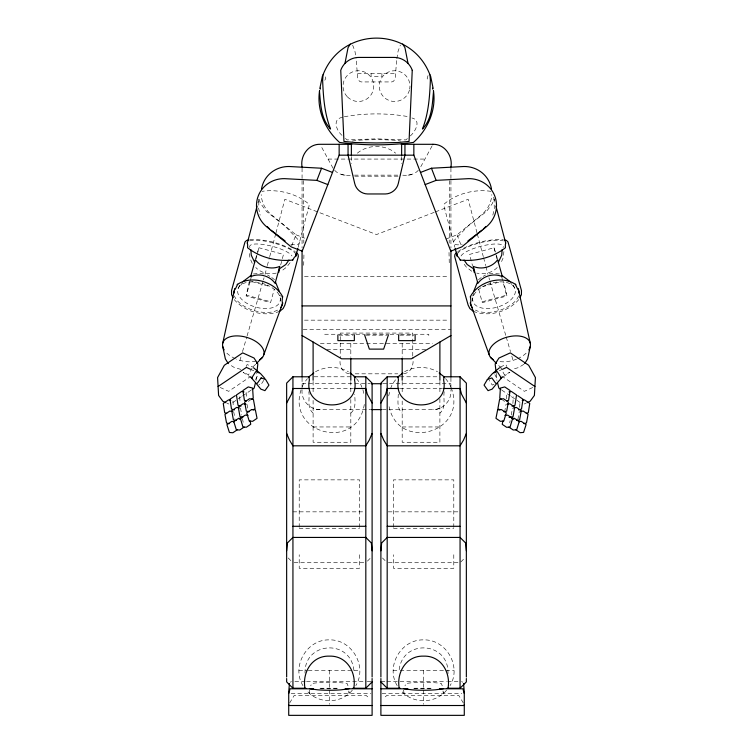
<?xml version="1.0" encoding="UTF-8"?>
<svg xmlns="http://www.w3.org/2000/svg" width="753" height="753" viewBox="0 0 753 753"><rect width="100%" height="100%" fill="white"/><g stroke="black" fill="none" stroke-linecap="round" stroke-linejoin="round"><path stroke-width="0.56" stroke-dasharray="3.77 2.82" d="M348.724 690.972L349.044 693.287L349.354 690.021M442.971 690.972L443.301 693.287L443.602 690.021M449.014 252.415L449.315 265.31M473.778 293.294L473.731 295.534L470.474 296.418M519.664 407.373L520.05 401.01M512.887 403.514L513.311 396.803M398.281 394.139C398.083 400.634 396.596 408.305 402.187 413.152M447.941 673.86C449.607 641.603 402.337 638.215 399.09 670.396M506.43 398.874L506.844 392.511M256.076 380.51L256.839 373.253M396.586 60.598L395.221 78.641L393.565 81.173A4.706 4.443 55 0 1 391.616 81.936L361.384 81.936A4.706 4.443 -55 0 1 359.435 81.173L357.779 78.641L356 57.746M503.917 251.568L502.938 258.458L500.717 263.381M280.172 300.984L280.53 298.16M302.951 685.654C291.082 666.461 306.819 639.203 329.372 639.881C351.924 639.203 367.662 666.461 355.802 685.654M364.301 404.455C356.64 452.769 284.305 433.389 301.831 387.72M388.699 395.937L390.082 389.696M397.198 685.654C385.338 666.461 401.076 639.203 423.628 639.881C446.181 639.203 461.918 666.461 450.049 685.654M396.859 58.696L398.092 51.166L400.37 45.076M444.176 391.682C443.028 398.892 446.416 407.608 439.893 413.152M504.632 411.947L505.969 404.408M511.249 415.016L512.501 408.107M517.876 419.374L519.297 411.731M509.715 422.819L510.129 420.692M492.839 215.16L494.297 208.703L494.053 198.943L492.33 203.592L486.598 211.395L467.839 226.239L455.716 238.795A25.018 6.476 -21 0 0 458.05 244.866L462.163 244.236M249.347 281.556L246.08 295.967L270.562 302.621L274.233 289.416M257.95 202.755L259.418 197.164M250.052 281.631L246.476 295.185L270.958 301.84M250.354 280.511L251.248 277.123M256.011 259.051L256.905 255.662M257.206 254.533L258.994 247.765L283.476 254.42L280.493 265.705M265.037 274.327L267.042 266.741M267.334 265.621L269.414 257.752M269.706 256.622L275.645 234.136M275.946 233.016L284.85 199.281L376.5 234.55L434.425 212.261M298.169 247.229L309.088 205.87L308.871 204.072C296.578 193.465 277.998 188.909 262.035 191.347M239.896 360.583L241.205 356.103M242.513 351.623L246.758 337.071M247.078 335.96L263.079 281.114M263.409 279.994L264.068 277.753M255.493 259.041L256.679 255.013M348.008 685.87L347.095 683.479L343.142 682.962A25.753 3.972 0 0 0 315.601 682.962L311.657 683.479L310.744 685.87M442.256 685.87L441.343 683.479L437.399 682.962A25.753 3.972 0 0 0 409.858 682.962L405.905 683.479L404.992 685.87M257.573 252.076L258.994 247.765M428.071 75.545L427.167 78.246L428.212 80.289M291.656 245.92L295.938 234.785L270.779 214.191A28.294 27.324 21 0 1 261.187 194.603M449.39 180.626L449.381 192.975A2311.663 2303.945 0 0 1 449.174 243.068M303.685 265.31L303.986 252.415M302.235 386.722L303.468 383.748L307.393 378.637M390.496 388.708L392.548 383.748L396.464 378.637M239.802 285.133L237.76 289.463A21.988 12.34 16.3 0 0 254.373 306.716A21.988 12.34 16.3 0 0 279.372 302.988A21.988 12.34 16.3 0 0 267.117 285.086M324.788 80.289L325.833 78.246L324.929 75.545M289.679 702.973L294.197 695.443L366.156 695.443A143.795 61.04 90 0 0 369.789 698.492M246.146 366.476L247.163 364.537L252.631 367.031M252.133 368.001L248.594 374.778L243.115 372.283L249.629 376.688M255.54 379.587L258.166 374.552M432.006 146.035L419.967 168.239M240.904 285.105L243.304 281.311M263.719 380.378L260.745 385.037L258.928 384.35M350.813 413.152C356.404 408.305 354.917 400.634 354.719 394.139M352.338 690.162C341.297 704.206 317.455 704.206 306.415 690.162M446.585 690.162C435.545 704.206 411.703 704.206 400.662 690.162M290.065 262.703L286.639 267.089L281.255 271.259M518.808 299.59C508.068 311.902 488.697 317.408 473.336 311.318M410.291 135.935C415.167 131.926 421.793 120.245 411.929 117.948M497.234 267.513C492.029 272.897 483.944 274.93 476.743 273.085M255.728 364.226L251.549 368.132M367.389 561.145L370.532 557.973M460.855 561.936L464.78 557.973M418.339 170.3C414.291 174.865 407.778 175.722 402.027 175.138M357.355 153.198C367.803 144.247 385.197 144.247 395.645 153.198M290.338 682.256L291.392 681.446M446.105 239.002L457.062 234.785L482.221 214.191A28.294 27.324 -21 0 0 491.813 194.603M407.42 138.59L405.792 139.917L376.5 138.844L347.208 139.917L344.761 137.931M478.447 279.73L481.242 277.537M523.815 364.33L518.695 367.53L512.125 369.394M457.88 251.521C471.209 243.163 487.455 239.012 503.155 239.595M503.371 376.688L509.885 372.283L504.406 374.778L500.867 368.001M251.286 376.039L228.639 391.325L220.205 387.475M232.799 402.535L241.525 396.643M242.494 395.993L251.21 390.101M248.377 401.434L250.316 400.116M483.125 276.323L485.544 275.024M382.383 409.604L432.937 409.604C443.31 409.867 452.035 399.975 450.934 389.743M500.369 367.031L505.837 364.537L506.854 366.476M499.211 370.768L501.329 369.808M532.795 387.475L524.361 391.325L501.714 376.039M524.107 404.05L526.093 403.137M315.507 371.709C325.644 366.08 338.285 366.08 348.413 371.709M404.587 371.709C414.715 366.08 427.356 366.08 437.493 371.709M342.662 117.308C331.471 118.767 336.713 131.455 342.709 135.935M435.507 211.847L468.15 199.281L477.054 233.016M494.072 384.35L492.255 385.037L489.281 380.378M279.664 311.318C264.303 317.408 244.932 311.902 234.192 299.59M344.328 116.724C365.29 112.959 387.71 112.959 408.672 116.724M495.427 252.076L494.006 247.765L469.524 254.42L472.507 265.705M482.353 286.724L501.272 281.575M478.767 289.416L482.042 301.84L506.524 295.185L502.948 281.631M276.257 273.085C269.056 274.93 260.971 272.897 255.766 267.513M403.749 373.733C411.646 372.904 414.216 363.727 412.757 357.026M489.168 273.894L493.723 273.443L499.653 273.97M253.347 273.97L259.277 273.443L263.832 273.894M249.845 239.595C265.545 239.012 281.791 243.163 295.12 251.521M357.506 73.455L395.494 73.455M328.026 159.071L424.974 159.071M334.661 170.3C339.274 175.562 346.898 175.647 353.298 175.138M354.456 175.138L400.869 175.138M354.738 176.193L398.262 176.193M304.476 276.586L448.524 276.586M304.476 320.157L448.524 320.157M303.243 329.645L450.934 329.645M354.767 334.257L324.214 334.257L324.214 335.537M355.934 334.257L365.337 334.257M366.513 334.257L388.84 334.257M390.016 334.257L399.41 334.257M400.587 334.257L428.786 334.257L428.786 335.537M339.048 335.16L353.166 335.16M365.789 335.16L387.211 335.16M399.834 335.16L413.952 335.16M320.383 343.566L432.617 343.566M326.811 349.42L350.813 349.42M402.187 349.42L426.189 349.42M355.209 373.817L397.791 373.817M314.095 376.782L352.884 376.782M400.116 376.782L438.905 376.782M302.066 383.719L370.052 383.719M382.948 383.719L450.934 383.719M310.565 388.492L352.884 388.492M400.116 388.492L442.435 388.492M302.066 389.743C300.965 399.975 309.69 409.867 320.063 409.604L370.617 409.604M313.107 426.96L350.813 426.96M402.187 426.96L439.893 426.96M292.936 511.842L364.772 511.842M388.228 511.842L460.064 511.842M299.214 528.399L359.539 528.399M393.461 528.399L453.786 528.399M294.112 562.726L364.64 562.726M388.36 562.726L458.888 562.726M298.866 670.396L307.073 670.396M308.25 670.396L352.846 670.396M354.023 670.396L359.887 670.396M393.113 670.396L398.977 670.396M400.154 670.396L444.75 670.396M445.927 670.396L454.134 670.396M294.894 681.446L305.389 681.446M306.556 681.446L366.062 681.446M367.229 681.446L371.897 681.446M381.103 681.446L385.771 681.446M386.938 681.446L446.444 681.446M447.611 681.446L458.106 681.446M319.969 688.242L338.784 688.242M414.216 688.242L433.031 688.242M320.524 688.797L339.283 688.797M413.717 688.797L432.476 688.797M291.176 693.287L370.928 693.287M382.072 693.287L461.824 693.287M240.875 369.394L234.305 367.53L229.185 364.33M349.251 373.733C342.351 373.017 338.972 365.421 340.243 359.172M490.965 191.347C475.002 188.909 456.422 193.465 444.129 204.072L443.912 205.87L454.831 247.229M251.728 281.575L270.647 286.724M282.526 296.418L279.269 295.534L279.222 293.294M295.938 234.785L304.701 238.164M290.837 244.236L294.95 244.866A25.018 6.476 21 0 0 297.284 238.795L285.161 226.239L266.402 211.395L260.67 203.592L258.947 198.943L258.703 208.703L260.161 215.16M251.671 369.808L253.789 370.768M226.907 403.137L228.893 404.05M461.608 681.446L462.662 682.256M267.456 275.024L269.875 276.323M501.79 390.101L510.506 395.993M511.475 396.643L520.201 402.535M502.684 400.116L504.623 401.434M471.745 271.259L466.361 267.089L462.935 262.703M271.758 277.537L274.553 279.73M501.451 368.132L497.272 364.226M382.468 557.973L385.611 561.145M288.22 557.973L292.145 561.936M445.607 378.637L449.532 383.748L450.765 386.722M356.536 378.637L360.452 383.748L362.504 388.708M313.107 413.152C306.584 407.608 309.972 398.892 308.824 391.682M509.696 281.311L512.096 285.105M333.033 168.239L320.994 146.035M494.834 374.552L497.46 379.587M463.321 702.973L458.803 695.443L386.844 695.443A143.795 61.04 -90 0 1 383.211 698.492M482.042 301.84L482.438 302.621L506.92 295.967L503.653 281.556M513.198 285.133L515.24 289.463A21.988 12.34 -16.3 0 1 498.627 306.716A21.988 12.34 -16.3 0 1 473.628 302.988A21.988 12.34 -16.3 0 1 485.883 285.086M252.283 263.381L250.062 258.458L249.083 251.568M451.169 387.72C468.695 433.389 396.36 452.769 388.699 404.455M362.918 389.696L364.301 395.937M352.63 45.076L354.908 51.166L355.727 55.844M303.61 180.626L303.619 192.975A2311.663 2303.945 0 0 0 303.826 243.068M457.062 234.785L461.344 245.92M496.321 255.013L497.507 259.041M488.932 277.753L489.591 279.994M489.921 281.114L505.922 335.96M506.242 337.071L510.487 351.623M511.795 356.103L513.104 360.583M353.91 670.396C350.663 638.215 303.393 641.603 305.059 673.86M493.582 197.164L495.05 202.755M494.006 247.765L495.794 254.533M496.095 255.662L496.989 259.051M501.752 277.123L502.646 280.511M477.355 234.136L483.294 256.622M483.586 257.752L485.666 265.621M485.958 266.741L487.963 274.327M242.447 418.574L243.285 422.819M233.703 411.759L234.927 418.329M240.499 408.107L241.751 415.016M247.022 404.38L248.368 411.9M403.646 690.021L403.956 693.287L404.276 690.972M309.398 690.021L309.699 693.287L310.029 690.972M472.47 298.16L472.828 300.984M496.161 373.253L496.924 380.51M246.156 392.511L246.56 398.855M239.689 396.803L240.038 402.394M232.95 401.01L233.336 407.392M453.786 527.42L453.786 479.859L393.461 479.859L393.461 527.42M453.786 554.735L453.786 568.317L393.461 568.317L393.461 554.735M450.934 168.164L450.934 179.882M450.934 180.682L450.934 247.982M450.934 377.846L450.934 388.887M439.893 381.404L439.893 393.085M439.893 398.874L439.893 442.265L402.187 442.265L402.187 399.476M423.628 670.396L423.628 704.309M412.757 355.953L412.757 333.071L340.243 333.071L340.243 358.099M402.187 343.566L402.187 357.43M402.187 381.423L402.187 393.847M401.631 156.577L401.631 163.495M381.912 73.455L381.912 76.317L371.088 76.317L371.088 73.455M359.539 527.42L359.539 479.859L299.214 479.859L299.214 527.42M359.539 554.735L359.539 568.317L299.214 568.317L299.214 554.735M351.369 156.577L351.369 163.495M350.813 343.566L350.813 357.43M350.813 381.423L350.813 393.847M350.813 399.476L350.813 442.265L313.107 442.265L313.107 398.874M329.372 670.396L329.372 704.309M313.107 381.404L313.107 393.085M302.066 168.164L302.066 179.882M302.066 180.682L302.066 247.982M302.066 377.846L302.066 388.887M249.685 240.913A25.131 6.466 14.8 0 1 275.061 243.398A25.131 6.466 14.8 0 1 295.694 253.968M277.575 310.095A24.943 13.215 16.2 0 1 252.895 310.198A24.943 13.215 16.2 0 1 234.428 295.91M255.992 361.082A21.357 11.982 16.3 0 1 236.404 359.134M235.397 358.701A21.357 11.982 16.3 0 1 226.851 353.166M238.08 288.437A21.988 12.34 16.3 0 1 266.082 284.643M249.958 247.624A21.988 5.657 14.8 0 1 267.466 245.196A21.988 5.657 14.8 0 1 291.995 256.011M320.063 409.604A17.997 17.997 0 0 1 313.173 408.239M439.827 408.239A17.997 17.997 0 0 1 432.937 409.604M345.175 175.138A14.326 13.281 0 0 1 341.288 174.461M411.712 174.461A14.326 13.281 0 0 1 407.825 175.138M457.306 253.968A25.131 6.466 -14.8 0 1 477.939 243.398A25.131 6.466 -14.8 0 1 503.315 240.913M518.572 295.91A24.943 13.215 -16.2 0 1 500.105 310.198A24.943 13.215 -16.2 0 1 475.425 310.095M526.149 353.166A21.357 11.982 -16.3 0 1 517.603 358.701M516.596 359.134A21.357 11.982 -16.3 0 1 497.008 361.082M486.918 284.643A21.988 12.34 -16.3 0 1 514.92 288.437M461.005 256.011A21.988 5.657 -14.8 0 1 485.534 245.196A21.988 5.657 -14.8 0 1 503.042 247.624M409.453 90.096A15.371 15.371 0 0 1 383.983 97.212A15.371 15.371 0 0 1 389.988 71.46A15.371 15.371 0 0 1 409.679 89.118M352.197 141.084A25.169 1.864 0 0 1 376.5 139.71A25.169 1.864 0 0 1 400.803 141.084M347.528 96.986A15.371 15.371 0 0 0 373.234 90.096A15.371 15.371 0 0 0 354.409 71.271A15.371 15.371 0 0 0 347.528 96.986"/><path stroke-width="1.13" d="M502.119 249.667L501.743 255.163L498.335 262.317L502.383 276.709C494.09 272.774 483.087 275.777 477.901 283.344L473.213 266.364C481.581 270.063 492.396 267.183 497.695 259.691L498.335 262.317M320.373 88.91L320.279 88.11L320.016 88.892M444.101 376.782L443.611 379.917C450.586 413.228 391.494 413.228 398.469 379.917L397.97 376.782M289.434 683.479L288.719 691.941L288.719 715.35L372.104 715.35L372.104 678.538M257.065 371.173L257.827 363.915L254.034 358.033L242.692 352.865L224.338 365.261L217.579 377.582L218.605 395.447L222.926 401.321L225.909 402.686M286.648 550.82L287.42 542.951L292.936 537.435L365.817 537.435L371.323 542.951L372.104 550.82M380.896 550.82L381.677 542.951L387.183 537.435L460.064 537.435L465.58 542.951L466.352 550.82M344.949 63.44L348.055 47.674L350.305 44.041M282.526 296.418L282.14 300.927A24.943 13.215 16.2 0 1 280.671 307.629M319.611 90.511C316.514 109.787 325.108 129.648 339.594 142.439C363.972 145.621 389.028 145.621 413.406 142.439C427.892 129.648 436.486 109.787 433.389 90.511M320.006 87.687L322.406 76.1M473.835 291.063L477.477 282.074M502.882 420.993L502.232 424.334L506.609 427.29L510.035 427.092L512.633 418.47L507.776 415.185L504.924 415.355M530.272 346.474L527.637 358.899L524.719 363.624M433.54 91.198C432.288 104.225 432.137 118.936 422.461 128.998C428.532 113.581 429.737 96.535 430.368 80.147L429.935 74.773C411.157 25.903 341.843 25.903 323.065 74.773L322.632 80.147C323.263 96.535 324.468 113.581 330.539 128.998C320.863 118.936 320.712 104.225 319.46 91.198M222.719 343.255L234.729 288.634M254.665 262.317L255.305 259.691C260.604 267.183 271.419 270.063 279.787 266.364L275.099 283.344C269.913 275.777 258.91 272.774 250.617 276.709L254.665 262.317L251.257 255.163L250.881 249.667M255.512 382.693L254.119 388.143L252.18 389.452M247.323 242.993L257.065 206.106M278.704 272.482L279.598 269.094M295.816 256.171L297.877 248.349M308.899 376.782L309.389 379.917C302.414 413.228 361.506 413.228 354.531 379.917L355.03 376.782M519.231 421.586L516.671 429.784L513.245 430.019L508.868 427.073M388.341 335.16L383.644 349.119L369.356 349.119L364.659 335.16M372.104 433.455L369.309 440.044L365.817 445.814L292.936 445.814L289.444 440.044L286.648 433.455M466.352 433.455L463.556 440.044L460.064 445.814L387.183 445.814L383.691 440.044L380.896 433.455M263.926 354.456L282.799 302.904M339.151 144.303L339.151 155.174L302.217 251.144L291.27 246.928L266.101 226.333A28.294 27.324 21 0 1 258.251 195.94A28.294 27.324 21 0 1 284.455 178.649L316.881 180.372L321.559 168.23L332.506 172.446M237.656 284.22L235.698 288.305A24.943 13.215 16.2 0 0 233.919 293.162M251.022 275.466L243.304 281.311M470.22 297.03C477.713 281.707 501.733 274.6 515.833 284.634M288.832 693.287L290.056 688.797L313.493 688.797M519.994 297.717L521.415 294.592L521.481 290.639L508.011 241.967L506.43 240.48L504.246 239.896M292.748 260.039L294.489 257.112A25.131 6.466 14.8 0 0 295.694 253.968M432.702 144.736L432.937 144.303C444.609 143.974 452.967 155.956 450.934 166.987M288.794 704.883L288.954 705.514L372.104 705.514M288.945 260.011L285.792 264.548L279.147 268.981M286.648 403.024L291.477 394.139L292.936 388.492L309.389 388.492M380.896 403.024L385.724 394.139L387.183 388.492L398.939 388.492M456.958 252.151L454.916 254.486L454.671 256.462L461.382 281.406L468.15 305.134L469.891 308.589L473.336 311.318M488.095 378.514L492.688 373.347L497.244 371.624L501.404 378.157L496.811 383.324M256.481 363.454L262.524 357.289M309.389 376.782L292.936 376.782L286.648 383.117L286.648 676.994M380.896 383.117L387.183 376.782L398.939 376.782M352.884 688.242L365.817 688.242L372.104 681.907M447.141 688.242L460.064 688.242L466.352 681.907L466.352 678.538M483.407 228.912L485.854 226.521M481.854 230.267L467.858 240.979M237.167 284.634C251.267 274.6 275.287 281.707 282.78 297.03M493.78 372.547L499.54 367.718M279.664 311.318L283.109 308.589L284.85 305.134L291.618 281.406L298.329 256.462L298.084 254.486L296.042 252.151M308.702 376.933L313.813 373.017M397.772 376.933L402.883 373.017M218.088 386.515L246.4 367.398L250.617 369.328M235.331 395.636L229.985 399.241L231.5 409.095L234.475 409.886M251.286 399.466L253.234 398.149L252.603 388.077L248.245 386.92L242.899 390.525L244.414 400.37L246.391 400.907M233.383 421.831L238.635 418.301L240.536 418.433M239.256 419.289L242.174 417.313M253.14 409.914L255.088 408.597L253.413 399.391L249.516 398.723L244.65 402.008L246.325 411.213L249.252 411.712M237.233 429.803L232.865 432.759L229.43 432.486L226.917 424.683L231.773 421.407L234.644 421.633M244.132 427.073L239.755 430.019L236.329 429.784L233.769 421.586M450.934 335.537L411.364 358.823L341.636 358.823L302.066 335.537M353.825 688.233L353.995 686.877C356.065 671.798 346.502 655.524 329.372 656.136C312.25 655.524 302.687 671.798 304.758 686.877L304.927 688.233M448.073 688.233L448.242 686.877C450.313 671.798 440.75 655.524 423.628 656.136C406.498 655.524 396.935 671.798 399.005 686.877L399.175 688.233M323.065 74.773L323.545 74.509M502.383 369.328L506.6 367.398L534.912 386.515M500.444 378.222L502.439 377.319M527.091 402.686L530.074 401.321L534.395 395.447L535.421 377.582L528.662 365.261L510.308 352.865L498.966 358.033L495.173 363.915L495.935 371.173M420.494 172.446L431.441 168.23L463.876 166.507A28.294 27.324 -21 0 1 491.502 189.107M425.163 184.589L436.119 180.372L468.545 178.649A28.294 27.324 -21 0 1 494.749 195.94A28.294 27.324 -21 0 1 486.899 226.333L461.73 246.928L450.783 251.144L413.849 155.174L413.849 144.303M248.754 239.896L246.57 240.48L244.989 241.967L231.519 290.639L231.585 294.592L233.006 297.717M292.795 260.02C277.302 261.837 259.823 257.498 247.577 247.737L247.652 244.386A25.131 6.466 14.8 0 1 247.426 242.588M509.028 391.936L511.202 391.353L516.549 394.958L514.977 405.33L512.012 406.131M506.609 400.907L508.586 400.37L510.101 390.525L504.755 386.92L500.397 388.077L499.766 398.149L501.714 399.466M522.224 400.427L524.399 399.843L529.745 403.457L528.286 412.776L526.309 413.312M518.525 409.886L521.5 409.095L523.015 399.241L517.669 395.636M520.276 411.562L523.203 411.044L528.06 414.329L526.441 423.064L523.514 423.572M513.48 407.938L516.398 407.439L521.264 410.724L519.589 419.939L516.662 420.428M503.748 411.712L506.675 411.213L508.35 402.008L503.484 398.723L499.587 399.391L497.912 408.597L499.86 409.914M348.987 688.797L340.987 689.823A25.395 3.916 0 0 1 317.766 689.823L309.765 688.797M443.235 688.797L435.234 689.823A25.395 3.916 0 0 1 412.013 689.823L404.013 688.797M506.948 404.248L509.875 403.768L514.732 407.053L513.009 416.738L509.103 417.378M518.365 421.576L521.227 421.351L526.093 424.626L523.58 432.41L520.144 432.683L515.767 429.728M511.503 418.508L514.365 418.301L519.617 421.774M351.811 144.303L320.063 144.303C308.391 143.974 300.033 155.956 302.066 166.987M401.189 144.303L432.937 144.303M339.151 155.174L413.849 155.174M302.066 305.916L450.934 305.916M354.061 376.782L365.817 376.782L372.104 383.117M443.611 376.782L460.064 376.782L466.352 383.117L466.352 676.994M371.229 383.719L381.771 383.719M354.061 388.492L365.817 388.492L367.276 394.139L372.104 403.024M443.611 388.492L460.064 388.492L461.523 394.139L466.352 403.024M371.794 409.604L381.206 409.604M292.936 526.3L365.817 526.3M387.183 526.3L460.064 526.3M286.648 678.538L286.648 681.907L292.936 688.242L305.859 688.242M380.896 681.907L387.183 688.242L400.116 688.242M345.147 688.797L372.104 688.797M380.896 688.797L407.853 688.797M439.507 688.797L462.944 688.797L464.168 693.287M380.896 705.514L464.046 705.514L464.206 704.883M321.559 168.23L289.124 166.507A28.294 27.324 21 0 0 261.498 189.107M248.076 415.298L245.214 415.129L240.358 418.414L242.955 427.007L246.382 427.215L250.758 424.259L250.109 420.918M246.052 404.22L243.125 403.74L238.268 407.015L239.991 416.682L242.908 417.162M239.52 407.938L236.602 407.439L231.736 410.724L233.411 419.939L236.338 420.428M232.724 411.59L229.797 411.072L224.94 414.357L226.568 423.111L229.496 423.628M243.972 391.936L241.798 391.353L236.451 394.958L238.023 405.312L240.988 406.102M230.776 400.427L228.601 399.843L223.255 403.457L224.714 412.804L226.691 413.331M460.205 260.02C475.698 261.837 493.177 257.498 505.423 247.737L505.348 244.386A25.131 6.466 -14.8 0 0 505.574 242.588M473.853 268.981L467.208 264.548L464.055 260.011M501.978 275.466L509.696 281.311M316.881 180.372L327.837 184.589M250.561 377.319L252.556 378.222M429.455 74.509L429.935 74.773M285.142 240.979L271.146 230.267M500.82 389.452L498.881 388.143L497.488 382.693M510.826 417.313L513.744 419.289M439.187 373.017L444.298 376.933M350.117 373.017L355.228 376.933M253.46 367.718L259.22 372.547M267.146 226.521L269.593 228.912M490.476 357.289L496.519 363.454M275.523 282.074L279.165 291.063M264.905 378.514L260.312 373.347L255.756 371.624L251.596 378.157L256.189 383.324M228.281 363.624L225.363 358.899L222.728 346.474M402.695 44.041L404.945 47.674L408.051 63.44M460.252 260.039L458.511 257.112A25.131 6.466 -14.8 0 1 457.306 253.968M515.344 284.22L517.302 288.305A24.943 13.215 -16.2 0 1 519.081 293.162M431.441 168.23L436.119 180.372M470.201 302.904L489.074 354.456M432.984 88.892L432.721 88.11L432.627 88.91M495.935 206.106L505.677 242.993M473.402 269.094L474.296 272.482M455.123 248.349L457.184 256.171M430.594 76.1L432.994 87.687M518.271 288.634L530.281 343.255M470.474 296.418L470.86 300.927A24.943 13.215 -16.2 0 0 472.329 307.629M463.566 683.479L464.281 691.941L464.281 715.35L380.896 715.35L380.896 678.538M460.064 376.782L460.064 688.242M450.934 250.156L450.934 376.999M439.893 342.031L439.893 380.246M415.129 335.16L415.129 340.629L398.657 340.629L398.657 335.16M404.945 144.303L404.945 155.174L398.262 183.6C396.963 189.455 391.372 193.888 385.395 193.963L367.605 193.963C361.628 193.888 356.037 189.455 354.738 183.6L348.055 155.174L348.055 144.303M402.187 358.475L402.187 380.293M401.631 143.879L401.631 155.419M387.183 376.782L387.183 688.242M380.896 383.701L380.896 676.994M372.104 383.701L372.104 676.994M365.817 376.782L365.817 688.242M354.343 335.16L354.343 340.629L337.871 340.629L337.871 335.16M351.369 143.879L351.369 155.419M350.813 358.475L350.813 380.293M313.107 342.031L313.107 380.246M302.066 250.156L302.066 376.999M292.936 376.782L292.936 688.242M224.14 349.853A21.357 11.982 16.3 0 1 245.996 337.165A21.357 11.982 16.3 0 1 259.823 359.558M493.177 359.558A21.357 11.982 -16.3 0 1 507.004 337.165A21.357 11.982 -16.3 0 1 528.86 349.853M412.249 70.302L409.048 141.432L397.772 142.524L376.5 142.957L355.228 142.524L343.952 141.432L340.751 70.302C343.312 62.744 350.926 57.341 358.908 57.426L394.092 57.426C402.074 57.341 409.688 62.744 412.249 70.302M497.639 409.848L495.954 418.348L500.331 421.304L503.766 421.068L506.317 412.87L501.451 409.585L497.639 409.848M487.304 379.625L484.057 385.122L488.066 390.656L492.17 389.113L496.312 384.058L491.86 377.902L487.304 379.625M261.14 377.902L256.688 384.058L260.83 389.113L264.934 390.656L268.943 385.122L265.696 379.625L261.14 377.902M251.549 409.585L246.683 412.87L249.234 421.068L252.669 421.304L257.046 418.348L255.361 409.848L251.549 409.585"/></g></svg>
